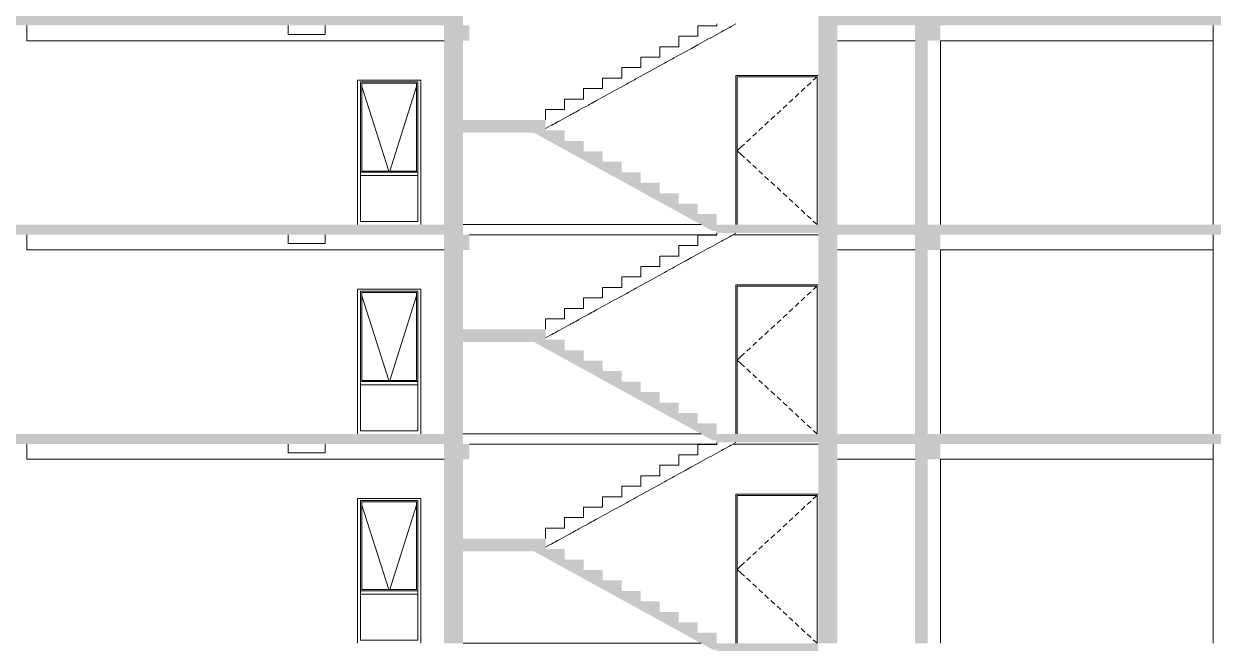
# Model space of a CAD drawing. Header units: millimetres. Extents: x 1499747 to 4341325, y -28481 to 441852.
# Drawn here: x 2447881 to 2466631, y 2019 to 11785 of the extents above; entities that cross this region are included whole.
import ezdxf
from ezdxf.xclip import XClip

# ---------------------------------------------------------------- set-up
doc = ezdxf.new("R2010")
doc.units = ezdxf.units.MM
doc.header["$MEASUREMENT"] = 0
doc.header["$XCLIPFRAME"] = 0
for name, color, linetype, lineweight in [('2 Разрез_24_Витражные окна_Ном._пера__1_Ном._пера__7', 7, 'Continuous', 18), ('2 Разрез_24_Витражные окна_Ном._пера__92_Ном._пера__233', 233, 'Continuous', 18), ('2 Разрез_24_Двери Archicad_Ном._пера__1_Ном._пера__7', 7, 'Continuous', 18), ('2 Разрез_24_Двери Archicad_Ном._пера__3_Ном._пера__30', 30, 'Continuous', 18), ('2 Разрез_24_Двери Archicad_Ном._пера__87_Ном._пера__251', 251, 'Continuous', 18), ('2 Разрез_24_Конструктив - Балки_Ном._пера__10_Ном._пера__134', 134, 'Continuous', 18), ('2 Разрез_24_Конструктив - Балки_Ном._пера__7', 7, 'Continuous', 18), ('2 Разрез_24_Конструктив - Колонны_Ном._пера__8_Ном._пера__12', 12, 'Continuous', 18), ('2 Разрез_24_Конструктив - Лестницы_Ном._пера__1_Ном._пера__7', 7, 'Continuous', 18), ('2 Разрез_24_Конструктив - Лестницы_Ном._пера__7', 7, 'Continuous', 18), ('2 Разрез_24_Конструктив - Отвестрия для Шахты в перекрытие_Ном._пера__1_Ном._пера__7', 7, 'Continuous', 18), ('2 Разрез_24_Конструктив - Перекрытия_Ном._пера__1_Ном._пера__7', 7, 'Continuous', 18), ('2 Разрез_24_Конструктив - Перекрытия_Ном._пера__7', 7, 'Continuous', 18), ('2 Разрез_24_Конструктив - Стены Ненесущие Газоблок_Ном._пера__7', 7, 'Continuous', 18), ('2 Разрез_24_Конструктив - Стены Несущие_Ном._пера__7', 7, 'Continuous', 18), ('2 Разрез_24_Конструктив - Стены Несущие_Ном._пера__87_Ном._пера__251', 251, 'Continuous', 18), ('2 Разрез_24_Окна Archicad_Ном._пера__87_Ном._пера__251', 251, 'Continuous', 18)]:
    doc.layers.add(name, color=color, linetype=linetype, lineweight=lineweight)
doc.layers.add('Чертеж и Рисунок', color=7, linetype='Continuous')

# ---------------------------------------------------------------- blocks, each defined once
blk = doc.blocks.new('Чертеж_2_24', base_point=(1362000, 29700))
at = {"layer": '2 Разрез_24_Конструктив - Балки_Ном._пера__7', "linetype": 'Continuous'}
for points in [[(1348303, 39433), (1348303, 39193), (1348703, 39193), (1348703, 39433)], [(1355728, 39433), (1355728, 39193), (1356128, 39193), (1356128, 39433)], [(1348303, 36133), (1348303, 35893), (1348703, 35893), (1348703, 36133)], [(1355728, 36133), (1355728, 35893), (1356128, 35893), (1356128, 36133)], [(1348303, 32833), (1348303, 32593), (1348703, 32593), (1348703, 32833)], [(1355728, 32833), (1355728, 32593), (1356128, 32593), (1356128, 32833)]]:
    blk.add_hatch(color=256, dxfattribs=at).paths.add_polyline_path(points)
at = {"layer": '2 Разрез_24_Конструктив - Лестницы_Ном._пера__7', "linetype": 'Continuous'}
for points in [[(1348603, 37943), (1348603, 37743), (1349903, 37743), (1349903, 37943)], [(1349903, 37743), (1349718, 37743), (1352536, 36193), (1352603, 36193), (1352603, 36458), (1352303, 36458), (1352303, 36623), (1352003, 36623), (1352003, 36788), (1351703, 36788), (1351703, 36953), (1351403, 36953), (1351403, 37118), (1351103, 37118), (1351103, 37283), (1350803, 37283), (1350803, 37448), (1350503, 37448), (1350503, 37613), (1350203, 37613), (1350203, 37778), (1349903, 37778)], [(1348603, 34443), (1349903, 34443), (1349903, 34643), (1348603, 34643)], [(1349903, 34443), (1349718, 34443), (1352536, 32893), (1352603, 32893), (1352603, 33158), (1352303, 33158), (1352303, 33323), (1352003, 33323), (1352003, 33488), (1351703, 33488), (1351703, 33653), (1351403, 33653), (1351403, 33818), (1351103, 33818), (1351103, 33983), (1350803, 33983), (1350803, 34148), (1350503, 34148), (1350503, 34313), (1350203, 34313), (1350203, 34478), (1349903, 34478)], [(1348603, 31143), (1349903, 31143), (1349903, 31343), (1348603, 31343)], [(1349903, 31143), (1349718, 31143), (1352536, 29593), (1352603, 29593), (1352603, 29858), (1352303, 29858), (1352303, 30023), (1352003, 30023), (1352003, 30188), (1351703, 30188), (1351703, 30353), (1351403, 30353), (1351403, 30518), (1351103, 30518), (1351103, 30683), (1350803, 30683), (1350803, 30848), (1350503, 30848), (1350503, 31013), (1350203, 31013), (1350203, 31178), (1349903, 31178)]]:
    blk.add_hatch(color=256, dxfattribs=at).paths.add_polyline_path(points)
at = {"layer": '2 Разрез_24_Конструктив - Перекрытия_Ном._пера__7', "linetype": 'Continuous'}
for points in [[(1339878, 39433), (1348603, 39433), (1348603, 39593), (1339878, 39593)], [(1354203, 39433), (1370228, 39433), (1370228, 39593), (1354203, 39593)], [(1339878, 36293), (1339878, 36133), (1348603, 36133), (1348603, 36293)], [(1354203, 36159), (1354203, 36293), (1352603, 36293), (1352603, 36159)], [(1354203, 36133), (1370228, 36133), (1370228, 36293), (1354203, 36293)], [(1339878, 32833), (1348603, 32833), (1348603, 32993), (1339878, 32993)], [(1354203, 32859), (1354203, 32993), (1352603, 32993), (1352603, 32859)], [(1354203, 32833), (1370228, 32833), (1370228, 32993), (1354203, 32993)], [(1354203, 29559), (1354203, 29693), (1352603, 29693), (1352603, 29559)]]:
    blk.add_hatch(color=256, dxfattribs=at).paths.add_polyline_path(points)
at = {"layer": '2 Разрез_24_Конструктив - Стены Ненесущие Газоблок_Ном._пера__7', "linetype": 'Continuous'}
for points in [[(1355728, 39193), (1355728, 36293), (1355928, 36293), (1355928, 39193)], [(1355728, 35893), (1355728, 32993), (1355928, 32993), (1355928, 35893)], [(1355928, 32593), (1355728, 32593), (1355728, 29693), (1355928, 29693)]]:
    blk.add_hatch(color=256, dxfattribs=at).paths.add_polyline_path(points)
at = {"layer": '2 Разрез_24_Конструктив - Стены Несущие_Ном._пера__7', "linetype": 'Continuous'}
for points in [[(1354203, 39433), (1354203, 36293), (1354503, 36293), (1354503, 39433)], [(1348303, 39193), (1348303, 36293), (1348603, 36293), (1348603, 39193)], [(1354203, 32993), (1354503, 32993), (1354503, 36133), (1354203, 36133)], [(1348303, 35893), (1348303, 32993), (1348603, 32993), (1348603, 35893)], [(1354203, 32833), (1354203, 29693), (1354503, 29693), (1354503, 32833)], [(1348303, 32593), (1348303, 29693), (1348603, 29693), (1348603, 32593)]]:
    blk.add_hatch(color=256, dxfattribs=at).paths.add_polyline_path(points)
at = {"layer": '2 Разрез_24_Витражные окна_Ном._пера__1_Ном._пера__7', "linetype": 'Continuous'}
for p, q in [((1346988, 37293), (1346988, 38543)), ((1347438, 38543), (1346988, 38543)), ((1347008, 37138), (1347008, 38523)), ((1347008, 38523), (1347868, 38523)), ((1347888, 38543), (1347438, 38543)), ((1347868, 38523), (1347868, 37138)), ((1347888, 37293), (1347888, 38543)), ((1346988, 37093), (1346988, 37293)), ((1347868, 37138), (1347008, 37138)), ((1347888, 37093), (1347888, 37293)), ((1346988, 37118), (1347438, 37118)), ((1346988, 36343), (1346988, 37093)), ((1346988, 37068), (1347438, 37068)), ((1347438, 37118), (1347888, 37118)), ((1347438, 37068), (1347888, 37068)), ((1347888, 36343), (1347888, 37093)), ((1346988, 36343), (1347438, 36343)), ((1347438, 36343), (1347888, 36343)), ((1346988, 33993), (1346988, 35243)), ((1347438, 35243), (1346988, 35243)), ((1347008, 33838), (1347008, 35223)), ((1347008, 35223), (1347868, 35223)), ((1347888, 35243), (1347438, 35243)), ((1347868, 35223), (1347868, 33838)), ((1347888, 33993), (1347888, 35243)), ((1346988, 33793), (1346988, 33993)), ((1347888, 33793), (1347888, 33993)), ((1346988, 33818), (1347438, 33818)), ((1346988, 33043), (1346988, 33793)), ((1346988, 33768), (1347438, 33768)), ((1347868, 33838), (1347008, 33838)), ((1347438, 33818), (1347888, 33818)), ((1347438, 33768), (1347888, 33768)), ((1347888, 33043), (1347888, 33793)), ((1346988, 33043), (1347438, 33043)), ((1347438, 33043), (1347888, 33043)), ((1346988, 30693), (1346988, 31943)), ((1347438, 31943), (1346988, 31943)), ((1347008, 30538), (1347008, 31923)), ((1347008, 31923), (1347868, 31923)), ((1347888, 31943), (1347438, 31943)), ((1347868, 31923), (1347868, 30538)), ((1347888, 30693), (1347888, 31943)), ((1346988, 30493), (1346988, 30693)), ((1347888, 30493), (1347888, 30693)), ((1346988, 30518), (1347438, 30518)), ((1346988, 29743), (1346988, 30493)), ((1346988, 30468), (1347438, 30468)), ((1347868, 30538), (1347008, 30538)), ((1347438, 30518), (1347888, 30518)), ((1347438, 30468), (1347888, 30468)), ((1347888, 29743), (1347888, 30493)), ((1346988, 29743), (1347438, 29743)), ((1347438, 29743), (1347888, 29743))]:
    blk.add_line(p, q, dxfattribs=at)
at = {"layer": '2 Разрез_24_Витражные окна_Ном._пера__92_Ном._пера__233', "linetype": 'Continuous'}
for p, q in [((1347008, 38470), (1347430, 37138)), ((1347868, 38470), (1347446, 37138)), ((1347008, 35170), (1347430, 33838)), ((1347868, 35170), (1347446, 33838)), ((1347008, 31870), (1347430, 30538)), ((1347868, 31870), (1347446, 30538))]:
    blk.add_line(p, q, dxfattribs=at)
at = {"layer": '2 Разрез_24_Двери Archicad_Ном._пера__1_Ном._пера__7', "linetype": 'Continuous'}
for p, q in [((1352923, 36293), (1352923, 38623)), ((1352923, 38623), (1354183, 38623)), ((1354183, 38623), (1354183, 36293)), ((1352923, 32993), (1352923, 35323)), ((1352923, 35323), (1354183, 35323)), ((1354183, 35323), (1354183, 32993)), ((1352923, 29693), (1352923, 32023)), ((1352923, 32023), (1354183, 32023)), ((1354183, 32023), (1354183, 29693))]:
    blk.add_line(p, q, dxfattribs=at)
at = {"layer": '2 Разрез_24_Двери Archicad_Ном._пера__3_Ном._пера__30', "linetype": 'Continuous'}
for p, q in [((1353992, 38447), (1353933, 38393)), ((1354088, 38535), (1354029, 38481)), ((1354183, 38623), (1354124, 38569)), ((1353801, 38270), (1353742, 38216)), ((1353897, 38359), (1353838, 38304)), ((1353610, 38094), (1353552, 38040)), ((1353706, 38182), (1353647, 38128)), ((1353419, 37917), (1353361, 37863)), ((1353515, 38006), (1353456, 37951)), ((1353228, 37741), (1353170, 37687)), ((1353324, 37829), (1353265, 37775)), ((1352982, 37513), (1352923, 37458)), ((1353038, 37564), (1352982, 37513)), ((1353133, 37653), (1353074, 37598)), ((1352982, 37404), (1352923, 37458)), ((1353038, 37353), (1352982, 37404)), ((1353133, 37264), (1353074, 37319)), ((1353228, 37176), (1353170, 37230)), ((1353324, 37088), (1353265, 37142)), ((1353419, 37000), (1353361, 37054)), ((1353515, 36911), (1353456, 36966)), ((1353610, 36823), (1353552, 36877)), ((1353706, 36735), (1353647, 36789)), ((1353801, 36647), (1353742, 36701)), ((1353897, 36558), (1353838, 36613)), ((1353992, 36470), (1353933, 36524)), ((1354088, 36382), (1354029, 36436)), ((1354183, 36293), (1354124, 36348)), ((1354183, 35323), (1354124, 35269)), ((1353992, 35147), (1353933, 35093)), ((1354088, 35235), (1354029, 35181)), ((1353706, 34882), (1353647, 34828)), ((1353801, 34970), (1353742, 34916)), ((1353897, 35059), (1353838, 35004)), ((1353515, 34706), (1353456, 34651)), ((1353610, 34794), (1353552, 34740)), ((1353324, 34529), (1353265, 34475)), ((1353419, 34617), (1353361, 34563)), ((1353133, 34353), (1353074, 34298)), ((1353229, 34441), (1353170, 34387)), ((1352982, 34213), (1352923, 34158)), ((1352982, 34104), (1352923, 34158)), ((1353038, 34264), (1352982, 34213)), ((1353038, 34053), (1352982, 34104)), ((1353133, 33964), (1353074, 34019)), ((1353229, 33876), (1353170, 33930)), ((1353324, 33788), (1353265, 33842)), ((1353419, 33700), (1353361, 33754)), ((1353515, 33611), (1353456, 33666)), ((1353610, 33523), (1353552, 33577)), ((1353706, 33435), (1353647, 33489)), ((1353801, 33347), (1353742, 33401)), ((1353897, 33258), (1353838, 33313)), ((1353992, 33170), (1353933, 33224)), ((1354088, 33082), (1354029, 33136)), ((1354183, 32993), (1354124, 33048)), ((1354088, 31935), (1354029, 31881)), ((1354183, 32023), (1354124, 31969)), ((1353897, 31759), (1353838, 31704)), ((1353992, 31847), (1353933, 31793)), ((1353706, 31582), (1353647, 31528)), ((1353801, 31670), (1353742, 31616)), ((1353419, 31317), (1353361, 31263)), ((1353515, 31406), (1353456, 31351)), ((1353610, 31494), (1353552, 31440)), ((1353228, 31141), (1353170, 31087)), ((1353324, 31229), (1353265, 31175)), ((1353038, 30964), (1352982, 30913)), ((1353133, 31053), (1353074, 30998)), ((1352982, 30913), (1352923, 30858)), ((1352982, 30804), (1352923, 30858)), ((1353038, 30753), (1352982, 30804)), ((1353133, 30664), (1353074, 30719)), ((1353228, 30576), (1353170, 30630)), ((1353324, 30488), (1353265, 30542)), ((1353419, 30400), (1353361, 30454)), ((1353515, 30311), (1353456, 30366)), ((1353610, 30223), (1353552, 30277)), ((1353706, 30135), (1353647, 30189)), ((1353801, 30047), (1353742, 30101)), ((1353897, 29958), (1353838, 30013)), ((1353992, 29870), (1353933, 29924)), ((1354088, 29782), (1354029, 29836)), ((1354183, 29693), (1354124, 29748))]:
    blk.add_line(p, q, dxfattribs=at)
at = {"layer": '2 Разрез_24_Двери Archicad_Ном._пера__87_Ном._пера__251', "linetype": 'Continuous'}
for p, q in [((1352903, 36293), (1352903, 38643)), ((1352903, 38643), (1354203, 38643)), ((1352903, 32993), (1352903, 35343)), ((1352903, 35343), (1354203, 35343)), ((1352903, 29693), (1352903, 32043)), ((1352903, 32043), (1354203, 32043))]:
    blk.add_line(p, q, dxfattribs=at)
at = {"layer": '2 Разрез_24_Конструктив - Балки_Ном._пера__10_Ном._пера__134', "linetype": 'Continuous'}
for p, q in [((1354503, 39193), (1355728, 39193)), ((1356128, 39193), (1360428, 39193)), ((1354503, 35893), (1355728, 35893)), ((1356128, 35893), (1360428, 35893)), ((1354503, 32593), (1355728, 32593)), ((1356128, 32593), (1360428, 32593))]:
    blk.add_line(p, q, dxfattribs=at)
at = {"layer": '2 Разрез_24_Конструктив - Колонны_Ном._пера__8_Ном._пера__12', "linetype": 'Continuous'}
for p, q in [((1341728, 39193), (1341728, 39433)), ((1360428, 36293), (1360428, 39433)), ((1356128, 36293), (1356128, 39193)), ((1341728, 35893), (1341728, 36133)), ((1360428, 32993), (1360428, 36133)), ((1356128, 32993), (1356128, 35893)), ((1341728, 32593), (1341728, 32833)), ((1360428, 29693), (1360428, 32833)), ((1356128, 29693), (1356128, 32593))]:
    blk.add_line(p, q, dxfattribs=at)
at = {"layer": '2 Разрез_24_Конструктив - Лестницы_Ном._пера__1_Ном._пера__7', "linetype": 'Continuous'}
for p, q in [((1352303, 39428), (1352603, 39428)), ((1352303, 39263), (1352303, 39428)), ((1352603, 39428), (1352603, 39459)), ((1352803, 39402), (1352753, 39374)), ((1352828, 39415), (1352803, 39402)), ((1352903, 39457), (1352828, 39415)), ((1352903, 39457), (1352903, 39459)), ((1352003, 39263), (1352303, 39263)), ((1352003, 39098), (1352003, 39263)), ((1352453, 39209), (1352378, 39168)), ((1352528, 39250), (1352453, 39209)), ((1352603, 39292), (1352528, 39250)), ((1352678, 39333), (1352603, 39292)), ((1352703, 39347), (1352678, 39333)), ((1352753, 39374), (1352703, 39347)), ((1351703, 39098), (1352003, 39098)), ((1351703, 38933), (1351703, 39098)), ((1352103, 39017), (1352003, 38962)), ((1352203, 39072), (1352103, 39017)), ((1352303, 39127), (1352203, 39072)), ((1352378, 39168), (1352303, 39127)), ((1351403, 38933), (1351703, 38933)), ((1351403, 38768), (1351403, 38933)), ((1351778, 38838), (1351703, 38797)), ((1351803, 38852), (1351778, 38838)), ((1351853, 38879), (1351803, 38852)), ((1351903, 38907), (1351853, 38879)), ((1351928, 38920), (1351903, 38907)), ((1352003, 38962), (1351928, 38920)), ((1351103, 38768), (1351403, 38768)), ((1351103, 38603), (1351103, 38768)), ((1351403, 38632), (1351328, 38590)), ((1351478, 38673), (1351403, 38632)), ((1351553, 38714), (1351478, 38673)), ((1351628, 38755), (1351553, 38714)), ((1351703, 38797), (1351628, 38755)), ((1350503, 38438), (1350803, 38438)), ((1350503, 38273), (1350503, 38438)), ((1350803, 38603), (1351103, 38603)), ((1350803, 38438), (1350803, 38603)), ((1351066, 38446), (1351028, 38425)), ((1351103, 38467), (1351066, 38446)), ((1351178, 38508), (1351103, 38467)), ((1351203, 38522), (1351178, 38508)), ((1351253, 38549), (1351203, 38522)), ((1351303, 38577), (1351253, 38549)), ((1351328, 38590), (1351303, 38577)), ((1350203, 38273), (1350503, 38273)), ((1350203, 38108), (1350203, 38273)), ((1350716, 38253), (1350703, 38247)), ((1350728, 38260), (1350716, 38253)), ((1350766, 38281), (1350728, 38260)), ((1350803, 38302), (1350766, 38281)), ((1350841, 38322), (1350803, 38302)), ((1350878, 38343), (1350841, 38322)), ((1350916, 38363), (1350878, 38343)), ((1350953, 38384), (1350916, 38363)), ((1350991, 38405), (1350953, 38384)), ((1351028, 38425), (1350991, 38405)), ((1349903, 38108), (1350203, 38108)), ((1349903, 37943), (1349903, 38108)), ((1350378, 38068), (1350353, 38054)), ((1350403, 38082), (1350378, 38068)), ((1350416, 38088), (1350403, 38082)), ((1350428, 38095), (1350416, 38088)), ((1350466, 38116), (1350428, 38095)), ((1350503, 38137), (1350466, 38116)), ((1350541, 38157), (1350503, 38137)), ((1350578, 38178), (1350541, 38157)), ((1350591, 38185), (1350578, 38178)), ((1350603, 38192), (1350591, 38185)), ((1350628, 38205), (1350603, 38192)), ((1350653, 38219), (1350628, 38205)), ((1350678, 38233), (1350653, 38219)), ((1350703, 38247), (1350678, 38233)), ((1350028, 37875), (1350003, 37862)), ((1350053, 37889), (1350028, 37875)), ((1350078, 37903), (1350053, 37889)), ((1350103, 37917), (1350078, 37903)), ((1350116, 37923), (1350103, 37917)), ((1350128, 37930), (1350116, 37923)), ((1350166, 37951), (1350128, 37930)), ((1350203, 37972), (1350166, 37951)), ((1350241, 37992), (1350203, 37972)), ((1350278, 38013), (1350241, 37992)), ((1350291, 38020), (1350278, 38013)), ((1350303, 38027), (1350291, 38020)), ((1350328, 38040), (1350303, 38027)), ((1350353, 38054), (1350328, 38040)), ((1349941, 37827), (1349903, 37807)), ((1349978, 37848), (1349941, 37827)), ((1349991, 37855), (1349978, 37848)), ((1350003, 37862), (1349991, 37855)), ((1352303, 36128), (1352603, 36128)), ((1352303, 35963), (1352303, 36128)), ((1352603, 36128), (1352603, 36159)), ((1352678, 36033), (1352603, 35992)), ((1352703, 36047), (1352678, 36033)), ((1352753, 36074), (1352703, 36047)), ((1352803, 36102), (1352753, 36074)), ((1352828, 36115), (1352803, 36102)), ((1352903, 36157), (1352828, 36115)), ((1352903, 36157), (1352903, 36159)), ((1352003, 35963), (1352303, 35963)), ((1352003, 35798), (1352003, 35963)), ((1352303, 35827), (1352203, 35772)), ((1352378, 35868), (1352303, 35827)), ((1352453, 35909), (1352378, 35868)), ((1352528, 35950), (1352453, 35909)), ((1352603, 35992), (1352528, 35950)), ((1351403, 35633), (1351703, 35633)), ((1351403, 35468), (1351403, 35633)), ((1351703, 35798), (1352003, 35798)), ((1351703, 35633), (1351703, 35798)), ((1352003, 35662), (1351928, 35620)), ((1352103, 35717), (1352003, 35662)), ((1352203, 35772), (1352103, 35717)), ((1351103, 35468), (1351403, 35468)), ((1351103, 35303), (1351103, 35468)), ((1351628, 35455), (1351553, 35414)), ((1351703, 35497), (1351628, 35455)), ((1351778, 35538), (1351703, 35497)), ((1351803, 35552), (1351778, 35538)), ((1351853, 35579), (1351803, 35552)), ((1351903, 35607), (1351853, 35579)), ((1351928, 35620), (1351903, 35607)), ((1350803, 35303), (1351103, 35303)), ((1350803, 35138), (1350803, 35303)), ((1351303, 35277), (1351253, 35249)), ((1351328, 35290), (1351303, 35277)), ((1351403, 35332), (1351328, 35290)), ((1351478, 35373), (1351403, 35332)), ((1351553, 35414), (1351478, 35373)), ((1350503, 35138), (1350803, 35138)), ((1350503, 34973), (1350503, 35138)), ((1350916, 35063), (1350878, 35043)), ((1350953, 35084), (1350916, 35063)), ((1350991, 35105), (1350953, 35084)), ((1351028, 35125), (1350991, 35105)), ((1351066, 35146), (1351028, 35125)), ((1351103, 35167), (1351066, 35146)), ((1351178, 35208), (1351103, 35167)), ((1351203, 35222), (1351178, 35208)), ((1351253, 35249), (1351203, 35222)), ((1350203, 34973), (1350503, 34973)), ((1350203, 34808), (1350203, 34973)), ((1350578, 34878), (1350541, 34857)), ((1350591, 34885), (1350578, 34878)), ((1350603, 34892), (1350591, 34885)), ((1350628, 34905), (1350603, 34892)), ((1350653, 34919), (1350628, 34905)), ((1350678, 34933), (1350653, 34919)), ((1350703, 34947), (1350678, 34933)), ((1350716, 34953), (1350703, 34947)), ((1350728, 34960), (1350716, 34953)), ((1350766, 34981), (1350728, 34960)), ((1350803, 35002), (1350766, 34981)), ((1350841, 35022), (1350803, 35002)), ((1350878, 35043), (1350841, 35022)), ((1349903, 34808), (1350203, 34808)), ((1349903, 34643), (1349903, 34808)), ((1350241, 34692), (1350203, 34672)), ((1350278, 34713), (1350241, 34692)), ((1350291, 34720), (1350278, 34713)), ((1350303, 34727), (1350291, 34720)), ((1350328, 34740), (1350303, 34727)), ((1350353, 34754), (1350328, 34740)), ((1350378, 34768), (1350353, 34754)), ((1350403, 34782), (1350378, 34768)), ((1350416, 34788), (1350403, 34782)), ((1350428, 34795), (1350416, 34788)), ((1350466, 34816), (1350428, 34795)), ((1350503, 34837), (1350466, 34816)), ((1350541, 34857), (1350503, 34837)), ((1349941, 34527), (1349903, 34507)), ((1349978, 34548), (1349941, 34527)), ((1349991, 34555), (1349978, 34548)), ((1350003, 34562), (1349991, 34555)), ((1350028, 34575), (1350003, 34562)), ((1350053, 34589), (1350028, 34575)), ((1350078, 34603), (1350053, 34589)), ((1350103, 34617), (1350078, 34603)), ((1350116, 34623), (1350103, 34617)), ((1350128, 34630), (1350116, 34623)), ((1350166, 34651), (1350128, 34630)), ((1350203, 34672), (1350166, 34651)), ((1352303, 32828), (1352603, 32828)), ((1352303, 32663), (1352303, 32828)), ((1352603, 32828), (1352603, 32859)), ((1352828, 32815), (1352803, 32802)), ((1352903, 32857), (1352828, 32815)), ((1352903, 32857), (1352903, 32859)), ((1352003, 32663), (1352303, 32663)), ((1352003, 32498), (1352003, 32663)), ((1352528, 32650), (1352453, 32609)), ((1352603, 32692), (1352528, 32650)), ((1352678, 32733), (1352603, 32692)), ((1352703, 32747), (1352678, 32733)), ((1352753, 32774), (1352703, 32747)), ((1352803, 32802), (1352753, 32774)), ((1351703, 32498), (1352003, 32498)), ((1351703, 32333), (1351703, 32498)), ((1352203, 32472), (1352103, 32417)), ((1352303, 32527), (1352203, 32472)), ((1352378, 32568), (1352303, 32527)), ((1352453, 32609), (1352378, 32568)), ((1351403, 32333), (1351703, 32333)), ((1351403, 32168), (1351403, 32333)), ((1351803, 32252), (1351778, 32238)), ((1351853, 32279), (1351803, 32252)), ((1351903, 32307), (1351853, 32279)), ((1351928, 32320), (1351903, 32307)), ((1352003, 32362), (1351928, 32320)), ((1352103, 32417), (1352003, 32362)), ((1351103, 32168), (1351403, 32168)), ((1351103, 32003), (1351103, 32168)), ((1351478, 32073), (1351403, 32032)), ((1351553, 32114), (1351478, 32073)), ((1351628, 32155), (1351553, 32114)), ((1351703, 32197), (1351628, 32155)), ((1351778, 32238), (1351703, 32197)), ((1350803, 32003), (1351103, 32003)), ((1350803, 31838), (1350803, 32003)), ((1351178, 31908), (1351103, 31867)), ((1351203, 31922), (1351178, 31908)), ((1351253, 31949), (1351203, 31922)), ((1351303, 31977), (1351253, 31949)), ((1351328, 31990), (1351303, 31977)), ((1351403, 32032), (1351328, 31990)), ((1350503, 31838), (1350803, 31838)), ((1350503, 31673), (1350503, 31838)), ((1350803, 31702), (1350766, 31681)), ((1350841, 31722), (1350803, 31702)), ((1350878, 31743), (1350841, 31722)), ((1350916, 31763), (1350878, 31743)), ((1350953, 31784), (1350916, 31763)), ((1350991, 31805), (1350953, 31784)), ((1351028, 31825), (1350991, 31805)), ((1351066, 31846), (1351028, 31825)), ((1351103, 31867), (1351066, 31846)), ((1349903, 31508), (1350203, 31508)), ((1349903, 31343), (1349903, 31508)), ((1350203, 31673), (1350503, 31673)), ((1350203, 31508), (1350203, 31673)), ((1350466, 31516), (1350428, 31495)), ((1350503, 31537), (1350466, 31516)), ((1350541, 31557), (1350503, 31537)), ((1350578, 31578), (1350541, 31557)), ((1350591, 31585), (1350578, 31578)), ((1350603, 31592), (1350591, 31585)), ((1350628, 31605), (1350603, 31592)), ((1350653, 31619), (1350628, 31605)), ((1350678, 31633), (1350653, 31619)), ((1350703, 31647), (1350678, 31633)), ((1350716, 31653), (1350703, 31647)), ((1350728, 31660), (1350716, 31653)), ((1350766, 31681), (1350728, 31660)), ((1350103, 31317), (1350078, 31303)), ((1350116, 31323), (1350103, 31317)), ((1350128, 31330), (1350116, 31323)), ((1350166, 31351), (1350128, 31330)), ((1350203, 31372), (1350166, 31351)), ((1350241, 31392), (1350203, 31372)), ((1350278, 31413), (1350241, 31392)), ((1350291, 31420), (1350278, 31413)), ((1350303, 31427), (1350291, 31420)), ((1350328, 31440), (1350303, 31427)), ((1350353, 31454), (1350328, 31440)), ((1350378, 31468), (1350353, 31454)), ((1350403, 31482), (1350378, 31468)), ((1350416, 31488), (1350403, 31482)), ((1350428, 31495), (1350416, 31488)), ((1349941, 31227), (1349903, 31207)), ((1349978, 31248), (1349941, 31227)), ((1349991, 31255), (1349978, 31248)), ((1350003, 31262), (1349991, 31255)), ((1350028, 31275), (1350003, 31262)), ((1350053, 31289), (1350028, 31275)), ((1350078, 31303), (1350053, 31289))]:
    blk.add_line(p, q, dxfattribs=at)
at = {"layer": '2 Разрез_24_Конструктив - Отвестрия для Шахты в перекрытие_Ном._пера__1_Ном._пера__7', "linetype": 'Continuous'}
for p, q in [((1345848, 39293), (1345848, 39433)), ((1346428, 39293), (1346428, 39433)), ((1346428, 39293), (1345848, 39293)), ((1345848, 35993), (1345848, 36133)), ((1346428, 35993), (1346428, 36133)), ((1346428, 35993), (1345848, 35993)), ((1345848, 32693), (1345848, 32833)), ((1346428, 32693), (1346428, 32833)), ((1346428, 32693), (1345848, 32693))]:
    blk.add_line(p, q, dxfattribs=at)
at = {"layer": '2 Разрез_24_Конструктив - Перекрытия_Ном._пера__1_Ном._пера__7', "linetype": 'Continuous'}
for p, q in [((1348603, 36293), (1352354, 36293)), ((1348703, 36133), (1352603, 36133)), ((1352861, 36133), (1354203, 36133)), ((1348603, 32993), (1352354, 32993)), ((1348703, 32833), (1352603, 32833)), ((1352861, 32833), (1354203, 32833)), ((1348603, 29693), (1352354, 29693))]:
    blk.add_line(p, q, dxfattribs=at)
at = {"layer": '2 Разрез_24_Конструктив - Стены Несущие_Ном._пера__87_Ном._пера__251', "linetype": 'Continuous'}
for p, q in [((1348303, 39193), (1341728, 39193)), ((1348303, 35893), (1341728, 35893)), ((1348303, 32593), (1341728, 32593))]:
    blk.add_line(p, q, dxfattribs=at)
at = {"layer": '2 Разрез_24_Окна Archicad_Ном._пера__87_Ном._пера__251', "linetype": 'Continuous'}
for p, q in [((1346938, 38573), (1347938, 38573)), ((1346938, 36293), (1346938, 38573)), ((1347938, 38573), (1347938, 36293)), ((1346938, 35273), (1347938, 35273)), ((1346938, 32993), (1346938, 35273)), ((1347938, 35273), (1347938, 32993)), ((1346938, 31973), (1347938, 31973)), ((1346938, 29693), (1346938, 31973)), ((1347938, 31973), (1347938, 29693))]:
    blk.add_line(p, q, dxfattribs=at)

msp = doc.modelspace()

# ---------------------------------------------------------------- block references
at = {"layer": 'Чертеж и Рисунок', "linetype": 'Continuous'}
ref = msp.add_blockref('Чертеж_2_24', (2468202.9, 2025.4), dxfattribs=at)
XClip(ref).set_block_clipping_path([(1320000, 0), (1404000, 59400.0000000006)])

doc.saveas('drawing.dxf')
